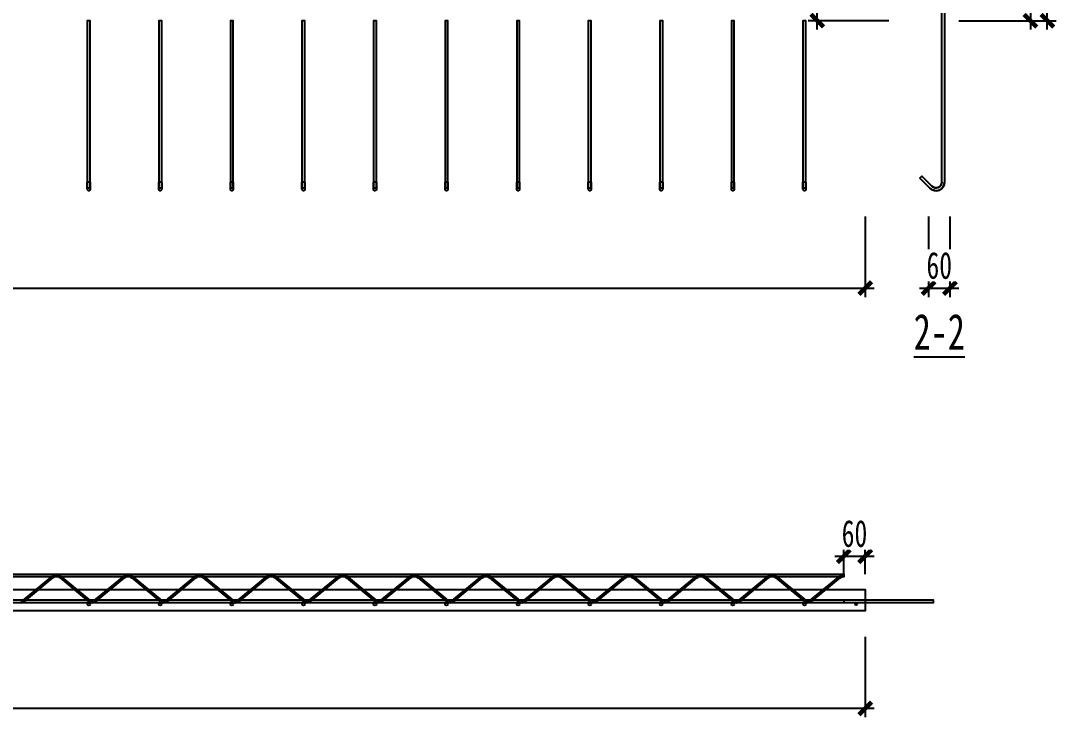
# Model space of a CAD drawing. Extents: x -524 to 129100, y -10500 to 1.
# Drawn here: x 73883 to 76776, y -5326 to -3380 of the extents above; entities that cross this region are included whole.
import ezdxf

# ---------------------------------------------------------------- set-up
doc = ezdxf.new("R2010")
doc.units = 0
doc.header["$LTSCALE"] = 250
doc.linetypes.add('BeePC_CENTER', pattern=[2, 1.25, -0.25, 0.25, -0.25])
doc.layers.get('0').update_dxf_attribs({"linetype": 'CONTINUOUS'})
doc.layers.get('Defpoints').update_dxf_attribs({"linetype": 'CONTINUOUS'})
for name, color, linetype in [('BeePC-CCBZ', 110, 'CONTINUOUS'), ('BeePC-GJ-LEVEL', 141, 'CONTINUOUS'), ('BeePC-GJ-Truss', 185, 'CONTINUOUS'), ('BeePC-TONG-ZT', 50, 'CONTINUOUS')]:
    doc.layers.add(name, color=color, linetype=linetype)
doc.styles.add('BeePC_Dim', font='simfang.ttf', dxfattribs={"width": 0.7})
doc.styles.add('BeePC_Text', font='simfang.ttf', dxfattribs={"width": 0.7})
doc.dimstyles.new('BeePC_DIM_25_25', dxfattribs={"dimtxt": 75, "dimasz": 25, "dimexe": 25, "dimexo": 0, "dimgap": 25, "dimtad": 1, "dimdec": 0, "dimzin": 0, "dimdsep": 46, "dimtxsty": 'BeePC_Dim', "dimblk": 'ARCHTICK', "dimcen": 0, "dimdle": 25, "dimclrt": 7, "dimadec": 0, "dimazin": 0, "dimtfac": 1, "dimtdec": 0, "dimtix": 1, "dimtmove": 2, "dimatfit": 3, "dimfxl": 250, "dimfxlon": 1, "dimtfill": 1, "dimtolj": 1, "dimtzin": 0, "dimarcsym": 0})

# ---------------------------------------------------------------- blocks, each defined once
blk = doc.blocks.new('_ArchTick')
at = {"color": 0, "linetype": 'ByBlock', "const_width": 0.5}
blk.add_lwpolyline([(-0.71, -0.71), (0.71, 0.71)], dxfattribs=at)
blk = doc.blocks.new('*D152')
at = {"layer": 'BeePC-CCBZ', "color": 0, "lineweight": -2, "transparency": 16777216}
for p, q in [((68722.8, -3926.6), (68722.8, -4151.6)), ((76242.4, -3926.6), (76242.4, -4151.6)), ((68697.8, -4126.6), (76267.4, -4126.6))]:
    blk.add_line(p, q, dxfattribs=at)
at = {"layer": 'Defpoints', "color": 0, "transparency": 16777216}
for p in [(68722.8, -2179.6), (76242.4, -2179.6), (76242.4, -4126.6)]:
    blk.add_point(p, dxfattribs=at)
at = {"layer": 'BeePC-CCBZ', "color": 0, "lineweight": -2, "transparency": 16777216, "xscale": 25, "yscale": 25, "zscale": 25, "rotation": 180}
blk.add_blockref('_ArchTick', (68722.8, -4126.6), dxfattribs=at)
at = {"layer": 'BeePC-CCBZ', "color": 0, "lineweight": -2, "transparency": 16777216, "xscale": 25, "yscale": 25, "zscale": 25}
blk.add_blockref('_ArchTick', (76242.4, -4126.6), dxfattribs=at)
at = {"layer": 'BeePC-CCBZ', "color": 7, "linetype": 'BeePC_CENTER', "transparency": 16777216, "insert": (72482.6, -4063.7), "char_height": 75, "attachment_point": 5, "style": 'BeePC_Dim', "bg_fill": 3, "box_fill_scale": 1.1, "bg_fill_color": 256, "bg_fill_true_color": 13158600, "bg_fill_transparency": 0}
blk.add_mtext('\\A1;7520', dxfattribs=at)
blk = doc.blocks.new('*D156')
at = {"layer": 'BeePC-CCBZ', "color": 0, "lineweight": -2, "transparency": 16777216}
for p, q in [((76704.4, -3054.6), (76704.4, -3404.6)), ((76504.4, -3079.6), (76729.4, -3079.6)), ((76504.4, -3379.6), (76729.4, -3379.6))]:
    blk.add_line(p, q, dxfattribs=at)
at = {"layer": 'Defpoints', "color": 0, "transparency": 16777216}
for p in [(70182.6, -3079.6), (72482.6, -3379.6), (76704.4, -3379.6)]:
    blk.add_point(p, dxfattribs=at)
at = {"layer": 'BeePC-CCBZ', "color": 0, "lineweight": -2, "transparency": 16777216, "xscale": 25, "yscale": 25, "zscale": 25}
for p, rotation in [((76704.4, -3079.6), 90), ((76704.4, -3379.6), 270)]:
    blk.add_blockref('_ArchTick', p, dxfattribs=dict(at, rotation=rotation))
at = {"layer": 'BeePC-CCBZ', "color": 7, "linetype": 'BeePC_CENTER', "transparency": 16777216, "insert": (76641.5, -3229.6), "char_height": 75, "attachment_point": 5, "rotation": 90, "style": 'BeePC_Dim', "bg_fill": 3, "box_fill_scale": 1.1, "bg_fill_color": 256, "bg_fill_true_color": 13158600, "bg_fill_transparency": 0}
blk.add_mtext('\\A1;300', dxfattribs=at)
blk = doc.blocks.new('*D158')
at = {"layer": 'BeePC-CCBZ', "color": 0, "lineweight": -2, "transparency": 16777216}
for p, q in [((76182.6, -4925.6), (76182.6, -4850.6)), ((76242.4, -4925.6), (76242.4, -4850.6)), ((76157.6, -4875.6), (76267.4, -4875.6))]:
    blk.add_line(p, q, dxfattribs=at)
at = {"layer": 'Defpoints', "color": 0, "transparency": 16777216}
for p in [(76242.4, -4875.6), (76182.6, -4929.6), (76242.4, -4998.6)]:
    blk.add_point(p, dxfattribs=at)
at = {"layer": 'BeePC-CCBZ', "color": 0, "lineweight": -2, "transparency": 16777216, "xscale": 25, "yscale": 25, "zscale": 25}
for p, rotation in [((76182.6, -4875.6), 359.9999999999974), ((76242.4, -4875.6), 179.9999999999974)]:
    blk.add_blockref('_ArchTick', p, dxfattribs=dict(at, rotation=rotation))
at = {"layer": 'BeePC-CCBZ', "color": 7, "linetype": 'BeePC_CENTER', "transparency": 16777216, "insert": (76212.5, -4812.7), "char_height": 75, "attachment_point": 5, "style": 'BeePC_Dim', "bg_fill": 3, "box_fill_scale": 1.1, "bg_fill_color": 256, "bg_fill_true_color": 13158600, "bg_fill_transparency": 0}
blk.add_mtext('\\A1;60', dxfattribs=at)
blk = doc.blocks.new('*D159')
at = {"layer": 'BeePC-CCBZ', "color": 0, "lineweight": -2, "transparency": 16777216}
for p, q in [((68722.8, -5100.6), (68722.8, -5325.6)), ((76242.4, -5100.6), (76242.4, -5325.6)), ((68697.8, -5300.6), (76267.4, -5300.6))]:
    blk.add_line(p, q, dxfattribs=at)
at = {"layer": 'Defpoints', "color": 0, "transparency": 16777216}
for p in [(68722.8, -4998.6), (76242.4, -4998.6), (76242.4, -5300.6)]:
    blk.add_point(p, dxfattribs=at)
at = {"layer": 'BeePC-CCBZ', "color": 0, "lineweight": -2, "transparency": 16777216, "xscale": 25, "yscale": 25, "zscale": 25, "rotation": 180}
blk.add_blockref('_ArchTick', (68722.8, -5300.6), dxfattribs=at)
at = {"layer": 'BeePC-CCBZ', "color": 0, "lineweight": -2, "transparency": 16777216, "xscale": 25, "yscale": 25, "zscale": 25}
blk.add_blockref('_ArchTick', (76242.4, -5300.6), dxfattribs=at)
at = {"layer": 'BeePC-CCBZ', "color": 7, "linetype": 'BeePC_CENTER', "transparency": 16777216, "insert": (72482.6, -5237.7), "char_height": 75, "attachment_point": 5, "style": 'BeePC_Dim', "bg_fill": 3, "box_fill_scale": 1.1, "bg_fill_color": 256, "bg_fill_true_color": 13158600, "bg_fill_transparency": 0}
blk.add_mtext('\\A1;7520', dxfattribs=at)
blk = doc.blocks.new('*D161')
at = {"layer": 'BeePC-CCBZ', "color": 0, "lineweight": -2, "transparency": 16777216}
for p, q in [((76108.4, -3404.6), (76108.4, -3054.6)), ((76308.4, -3079.6), (76083.4, -3079.6)), ((76308.4, -3379.6), (76083.4, -3379.6))]:
    blk.add_line(p, q, dxfattribs=at)
at = {"layer": 'Defpoints', "color": 0, "transparency": 16777216}
for p in [(76108.4, -3079.6), (76380.4, -3079.6), (76449.4, -3379.6)]:
    blk.add_point(p, dxfattribs=at)
at = {"layer": 'BeePC-CCBZ', "color": 0, "lineweight": -2, "transparency": 16777216, "xscale": 25, "yscale": 25, "zscale": 25}
for p, rotation in [((76108.4, -3079.6), 90), ((76108.4, -3379.6), 270)]:
    blk.add_blockref('_ArchTick', p, dxfattribs=dict(at, rotation=rotation))
at = {"layer": 'BeePC-CCBZ', "color": 7, "linetype": 'BeePC_CENTER', "transparency": 16777216, "insert": (76045.5, -3229.6), "char_height": 75, "attachment_point": 5, "rotation": 90, "style": 'BeePC_Dim', "bg_fill": 3, "box_fill_scale": 1.1, "bg_fill_color": 256, "bg_fill_true_color": 13158600, "bg_fill_transparency": 0}
blk.add_mtext('\\A1;300', dxfattribs=at)
blk = doc.blocks.new('*D166')
at = {"layer": 'BeePC-CCBZ', "color": 0, "lineweight": -2, "transparency": 16777216}
for p, q in [((76419.4, -3926.6), (76419.4, -4151.6)), ((76479.4, -3926.6), (76479.4, -4151.6)), ((76394.4, -4126.6), (76504.4, -4126.6))]:
    blk.add_line(p, q, dxfattribs=at)
at = {"layer": 'Defpoints', "color": 0, "transparency": 16777216}
for p in [(76419.4, -2179.6), (76479.4, -2179.6), (76479.4, -4126.6)]:
    blk.add_point(p, dxfattribs=at)
at = {"layer": 'BeePC-CCBZ', "color": 0, "lineweight": -2, "transparency": 16777216, "xscale": 25, "yscale": 25, "zscale": 25}
blk.add_blockref('_ArchTick', (76419.4, -4126.6), dxfattribs=at)
at = {"layer": 'BeePC-CCBZ', "color": 0, "lineweight": -2, "transparency": 16777216, "xscale": 25, "yscale": 25, "zscale": 25, "rotation": 180}
blk.add_blockref('_ArchTick', (76479.4, -4126.6), dxfattribs=at)
at = {"layer": 'BeePC-CCBZ', "color": 7, "linetype": 'BeePC_CENTER', "transparency": 16777216, "insert": (76449.4, -4063.7), "char_height": 75, "attachment_point": 5, "style": 'BeePC_Dim', "bg_fill": 3, "box_fill_scale": 1.1, "bg_fill_color": 256, "bg_fill_true_color": 13158600, "bg_fill_transparency": 0}
blk.add_mtext('\\A1;60', dxfattribs=at)
blk = doc.blocks.new('*D167')
at = {"layer": 'BeePC-CCBZ', "color": 0, "lineweight": -2, "transparency": 16777216}
for p, q in [((76751.4, -3404.6), (76751.4, -954.6)), ((76551.4, -979.6), (76776.4, -979.6)), ((76551.4, -3379.6), (76776.4, -3379.6))]:
    blk.add_line(p, q, dxfattribs=at)
at = {"layer": 'Defpoints', "color": 0, "transparency": 16777216}
for p in [(76449.4, -979.6), (76751.4, -979.6), (76449.4, -3379.6)]:
    blk.add_point(p, dxfattribs=at)
at = {"layer": 'BeePC-CCBZ', "color": 0, "lineweight": -2, "transparency": 16777216, "xscale": 25, "yscale": 25, "zscale": 25}
for p, rotation in [((76751.4, -979.6), 90), ((76751.4, -3379.6), 270)]:
    blk.add_blockref('_ArchTick', p, dxfattribs=dict(at, rotation=rotation))
at = {"layer": 'BeePC-CCBZ', "color": 7, "linetype": 'BeePC_CENTER', "transparency": 16777216, "insert": (76688.5, -2179.6), "char_height": 75, "attachment_point": 5, "rotation": 90, "style": 'BeePC_Dim', "bg_fill": 3, "box_fill_scale": 1.1, "bg_fill_color": 256, "bg_fill_true_color": 13158600, "bg_fill_transparency": 0}
blk.add_mtext('\\A1;2400', dxfattribs=at)

msp = doc.modelspace()

# ---------------------------------------------------------------- linework, layer by layer
at = {"layer": 'BeePC-GJ-LEVEL'}
for points in [[(76456.4, -3830.6), (76456.4, -528.6, 0.668179), (76429.1, -517.3), (76400.8, -545.6), (76395.2, -539.9), (76423.5, -511.6, -0.668179), (76464.4, -528.6), (76464.4, -3830.6, -0.668179), (76423.5, -3847.6), (76395.2, -3819.3), (76400.8, -3813.6), (76429.1, -3841.9, 0.668179), (76456.4, -3830.6, -0.668179), (76429.1, -3841.9, 0.668179), (76456.4, -3830.6)], [(76423.5, -3847.6, 0.668179), (76464.4, -3830.6, -0.668179), (76423.5, -3847.6)]]:
    msp.add_lwpolyline(points, format="xyb", dxfattribs=at)
for points in [[(74076.6, -3844.8), (74076.6, -3379.6), (74068.6, -3379.6), (74068.6, -3844.8)], [(74276.6, -3844.8), (74276.6, -3379.6), (74268.6, -3379.6), (74268.6, -3844.8)], [(74476.6, -3844.8), (74476.6, -3379.6), (74468.6, -3379.6), (74468.6, -3844.8)], [(74676.6, -3844.8), (74676.6, -3379.6), (74668.6, -3379.6), (74668.6, -3844.8)], [(74876.6, -3844.8), (74876.6, -3379.6), (74868.6, -3379.6), (74868.6, -3844.8)], [(75076.6, -3844.8), (75076.6, -3379.6), (75068.6, -3379.6), (75068.6, -3844.8)], [(75276.6, -3844.8), (75276.6, -3379.6), (75268.6, -3379.6), (75268.6, -3844.8)], [(75476.6, -3844.8), (75476.6, -3379.6), (75468.6, -3379.6), (75468.6, -3844.8)], [(75676.6, -3844.8), (75676.6, -3379.6), (75668.6, -3379.6), (75668.6, -3844.8)], [(75876.6, -3844.8), (75876.6, -3379.6), (75868.6, -3379.6), (75868.6, -3844.8)], [(76076.6, -3844.8), (76076.6, -3379.6), (76068.6, -3379.6), (76068.6, -3844.8)], [(74068.6, -3850.6), (74068.6, -3830.6)], [(74076.6, -3830.6), (74068.6, -3830.6)], [(74076.6, -3830.6), (74076.6, -3850.6)], [(74268.6, -3850.6), (74268.6, -3830.6)], [(74276.6, -3830.6), (74268.6, -3830.6)], [(74276.6, -3830.6), (74276.6, -3850.6)], [(74468.6, -3850.6), (74468.6, -3830.6)], [(74476.6, -3830.6), (74468.6, -3830.6)], [(74476.6, -3830.6), (74476.6, -3850.6)], [(74668.6, -3850.6), (74668.6, -3830.6)], [(74676.6, -3830.6), (74668.6, -3830.6)], [(74676.6, -3830.6), (74676.6, -3850.6)], [(74868.6, -3850.6), (74868.6, -3830.6)], [(74876.6, -3830.6), (74868.6, -3830.6)], [(74876.6, -3830.6), (74876.6, -3850.6)], [(75068.6, -3850.6), (75068.6, -3830.6)], [(75076.6, -3830.6), (75068.6, -3830.6)], [(75076.6, -3830.6), (75076.6, -3850.6)], [(75268.6, -3850.6), (75268.6, -3830.6)], [(75276.6, -3830.6), (75268.6, -3830.6)], [(75276.6, -3830.6), (75276.6, -3850.6)], [(75468.6, -3850.6), (75468.6, -3830.6)], [(75476.6, -3830.6), (75468.6, -3830.6)], [(75476.6, -3830.6), (75476.6, -3850.6)], [(75668.6, -3850.6), (75668.6, -3830.6)], [(75676.6, -3830.6), (75668.6, -3830.6)], [(75676.6, -3830.6), (75676.6, -3850.6)], [(75868.6, -3850.6), (75868.6, -3830.6)], [(75876.6, -3830.6), (75868.6, -3830.6)], [(75876.6, -3830.6), (75876.6, -3850.6)], [(76068.6, -3850.6), (76068.6, -3830.6)], [(76076.6, -3830.6), (76068.6, -3830.6)], [(76076.6, -3830.6), (76076.6, -3850.6)], [(68582.8, -4997.6), (76432.4, -4997.6), (76432.4, -5005.6), (68582.8, -5005.6), (68582.8, -4997.6)]]:
    msp.add_lwpolyline(points, dxfattribs=at)
for centre, radius in [((74072.6, -3850.6), 4), ((74272.6, -3850.6), 4), ((74472.6, -3850.6), 4), ((74672.6, -3850.6), 4), ((74872.6, -3850.6), 4), ((75072.6, -3850.6), 4), ((75272.6, -3850.6), 4), ((75472.6, -3850.6), 4), ((75672.6, -3850.6), 4), ((75872.6, -3850.6), 4), ((76072.6, -3850.6), 4), ((74072.6, -5009.6), 4), ((74072.6, -5009.6), 4), ((74072.6, -5009.6), 4), ((74272.6, -5009.6), 4), ((74272.6, -5009.6), 4), ((74272.6, -5009.6), 4), ((74472.6, -5009.6), 4), ((74472.6, -5009.6), 4), ((74472.6, -5009.6), 4), ((74672.6, -5009.6), 4), ((74672.6, -5009.6), 4), ((74672.6, -5009.6), 4), ((74872.6, -5009.6), 4), ((74872.6, -5009.6), 4), ((74872.6, -5009.6), 4), ((75072.6, -5009.6), 4), ((75072.6, -5009.6), 4), ((75072.6, -5009.6), 4), ((75272.6, -5009.6), 4), ((75272.6, -5009.6), 4), ((75272.6, -5009.6), 4), ((75472.6, -5009.6), 4), ((75472.6, -5009.6), 4), ((75472.6, -5009.6), 4), ((75672.6, -5009.6), 4), ((75672.6, -5009.6), 4), ((75672.6, -5009.6), 4), ((75872.6, -5009.6), 4), ((75872.6, -5009.6), 4), ((75872.6, -5009.6), 4), ((76072.6, -5009.6), 4), ((76072.6, -5009.6), 4), ((76072.6, -5009.6), 4), ((76217.4, -5009.6), 3), ((76217.4, -5009.6), 3), ((76217.4, -5009.6), 3)]:
    msp.add_circle(centre, radius, dxfattribs=at)
at = {"layer": 'BeePC-GJ-Truss'}
for points in [[(68782.6, -4925.6), (76182.6, -4925.6), (76182.6, -4933.6), (68782.6, -4933.6), (68782.6, -4925.6)], [(73882.6, -5005.6), (73886, -5005.1), (73889.2, -5004), (73892.8, -5001.8), (73972.4, -4936.5)], [(73892.8, -4995.8), (73972.4, -4930.5)], [(73992.8, -4930.5), (74072.4, -4995.8)], [(73992.8, -4936.5), (74072.4, -5001.8), (74075.2, -5003.6), (74078.4, -5004.9), (74082.6, -5005.6)], [(74082.6, -5005.6), (74086, -5005.1), (74089.2, -5004), (74092.8, -5001.8), (74172.4, -4936.5)], [(74092.8, -4995.8), (74172.4, -4930.5)], [(74192.8, -4930.5), (74272.4, -4995.8)], [(74192.8, -4936.5), (74272.4, -5001.8), (74275.2, -5003.6), (74278.4, -5004.9), (74282.6, -5005.6)], [(74282.6, -5005.6), (74286, -5005.1), (74289.2, -5004), (74292.8, -5001.8), (74372.4, -4936.5)], [(74292.8, -4995.8), (74372.4, -4930.5)], [(74392.8, -4930.5), (74472.4, -4995.8)], [(74392.8, -4936.5), (74472.4, -5001.8), (74475.2, -5003.6), (74478.4, -5004.9), (74482.6, -5005.6)], [(74482.6, -5005.6), (74486, -5005.1), (74489.2, -5004), (74492.8, -5001.8), (74572.4, -4936.5)], [(74492.8, -4995.8), (74572.4, -4930.5)], [(74592.8, -4930.5), (74672.4, -4995.8)], [(74592.8, -4936.5), (74672.4, -5001.8), (74675.2, -5003.6), (74678.4, -5004.9), (74682.6, -5005.6)], [(74682.6, -5005.6), (74686, -5005.1), (74689.2, -5004), (74692.8, -5001.8), (74772.4, -4936.5)], [(74692.8, -4995.8), (74772.4, -4930.5)], [(74792.8, -4930.5), (74872.4, -4995.8)], [(74792.8, -4936.5), (74872.4, -5001.8), (74875.2, -5003.6), (74878.4, -5004.9), (74882.6, -5005.6)], [(74882.6, -5005.6), (74886, -5005.1), (74889.2, -5004), (74892.8, -5001.8), (74972.4, -4936.5)], [(74892.8, -4995.8), (74972.4, -4930.5)], [(74992.8, -4930.5), (75072.4, -4995.8)], [(74992.8, -4936.5), (75072.4, -5001.8), (75075.2, -5003.6), (75078.4, -5004.9), (75082.6, -5005.6)], [(75082.6, -5005.6), (75086, -5005.1), (75089.2, -5004), (75092.8, -5001.8), (75172.4, -4936.5)], [(75092.8, -4995.8), (75172.4, -4930.5)], [(75192.8, -4930.5), (75272.4, -4995.8)], [(75192.8, -4936.5), (75272.4, -5001.8), (75275.2, -5003.6), (75278.4, -5004.9), (75282.6, -5005.6)], [(75282.6, -5005.6), (75286, -5005.1), (75289.2, -5004), (75292.8, -5001.8), (75372.4, -4936.5)], [(75292.8, -4995.8), (75372.4, -4930.5)], [(75392.8, -4930.5), (75472.4, -4995.8)], [(75392.8, -4936.5), (75472.4, -5001.8), (75475.2, -5003.6), (75478.4, -5004.9), (75482.6, -5005.6)], [(75482.6, -5005.6), (75486, -5005.1), (75489.2, -5004), (75492.8, -5001.8), (75572.4, -4936.5)], [(75492.8, -4995.8), (75572.4, -4930.5)], [(75592.8, -4930.5), (75672.4, -4995.8)], [(75592.8, -4936.5), (75672.4, -5001.8), (75675.2, -5003.6), (75678.4, -5004.9), (75682.6, -5005.6)], [(75682.6, -5005.6), (75686, -5005.1), (75689.2, -5004), (75692.8, -5001.8), (75772.4, -4936.5)], [(75692.8, -4995.8), (75772.4, -4930.5)], [(75792.8, -4930.5), (75872.4, -4995.8)], [(75792.8, -4936.5), (75872.4, -5001.8), (75875.2, -5003.6), (75878.4, -5004.9), (75882.6, -5005.6)], [(75882.6, -5005.6), (75886, -5005.1), (75889.2, -5004), (75892.8, -5001.8), (75972.4, -4936.5)], [(75892.8, -4995.8), (75972.4, -4930.5)], [(75992.8, -4930.5), (76072.4, -4995.8)], [(75992.8, -4936.5), (76072.4, -5001.8), (76075.2, -5003.6), (76078.4, -5004.9), (76082.6, -5005.6)], [(76082.6, -5005.6), (76086, -5005.1), (76089.2, -5004), (76092.8, -5001.8), (76172.4, -4936.5)], [(76092.8, -4995.8), (76172.4, -4930.5), (76176, -4928.3), (76179.2, -4927.2), (76182.6, -4926.6)], [(76182.6, -4932.6), (76179.3, -4932.8), (76176.1, -4933.8), (76173.3, -4935.6), (76171.2, -4937.7)], [(68782.6, -4997.6), (76182.6, -4997.6), (76182.6, -5005.6), (68782.6, -5005.6), (68782.6, -4997.6)]]:
    msp.add_lwpolyline(points, dxfattribs=at)
for centre, major_axis, start_param, end_param in [((73983.8, -4943.8), (18, 0), 1.635672, 2.256488), ((73983.8, -4943.8), (18, 0), 1.635672, 2.256488), ((73981.4, -4944.1), (12, 0), 1.470144, 2.422017), ((73981.4, -4944.1), (12, 0), 1.470144, 2.422017), ((73981.4, -4943.8), (18, 0), 0.885104, 1.50592), ((73981.4, -4943.8), (18, 0), 0.885104, 1.50592), ((73983.8, -4944.1), (12, 0), 0.719576, 1.671449), ((73983.8, -4944.1), (12, 0), 0.719576, 1.671449), ((74183.8, -4943.8), (18, 0), 1.635672, 2.256488), ((74183.8, -4943.8), (18, 0), 1.635672, 2.256488), ((74181.4, -4944.1), (12, 0), 1.470144, 2.422017), ((74181.4, -4944.1), (12, 0), 1.470144, 2.422017), ((74181.4, -4943.8), (18, 0), 0.885104, 1.50592), ((74181.4, -4943.8), (18, 0), 0.885104, 1.50592), ((74183.8, -4944.1), (12, 0), 0.719576, 1.671449), ((74183.8, -4944.1), (12, 0), 0.719576, 1.671449), ((74383.8, -4943.8), (18, 0), 1.635672, 2.256488), ((74383.8, -4943.8), (18, 0), 1.635672, 2.256488), ((74381.4, -4944.1), (12, 0), 1.470144, 2.422017), ((74381.4, -4944.1), (12, 0), 1.470144, 2.422017), ((74381.4, -4943.8), (18, 0), 0.885104, 1.50592), ((74381.4, -4943.8), (18, 0), 0.885104, 1.50592), ((74383.8, -4944.1), (12, 0), 0.719576, 1.671449), ((74383.8, -4944.1), (12, 0), 0.719576, 1.671449), ((74583.8, -4943.8), (18, 0), 1.635672, 2.256488), ((74583.8, -4943.8), (18, 0), 1.635672, 2.256488), ((74581.4, -4944.1), (12, 0), 1.470144, 2.422017), ((74581.4, -4944.1), (12, 0), 1.470144, 2.422017), ((74581.4, -4943.8), (18, 0), 0.885104, 1.50592), ((74581.4, -4943.8), (18, 0), 0.885104, 1.50592), ((74583.8, -4944.1), (12, 0), 0.719576, 1.671449), ((74583.8, -4944.1), (12, 0), 0.719576, 1.671449), ((74783.8, -4943.8), (18, 0), 1.635672, 2.256488), ((74783.8, -4943.8), (18, 0), 1.635672, 2.256488), ((74781.4, -4944.1), (12, 0), 1.470144, 2.422017), ((74781.4, -4944.1), (12, 0), 1.470144, 2.422017), ((74781.4, -4943.8), (18, 0), 0.885104, 1.50592), ((74781.4, -4943.8), (18, 0), 0.885104, 1.50592), ((74783.8, -4944.1), (12, 0), 0.719576, 1.671449), ((74783.8, -4944.1), (12, 0), 0.719576, 1.671449), ((74983.8, -4943.8), (18, 0), 1.635672, 2.256488), ((74983.8, -4943.8), (18, 0), 1.635672, 2.256488), ((74981.4, -4944.1), (12, 0), 1.470144, 2.422017), ((74981.4, -4944.1), (12, 0), 1.470144, 2.422017), ((74981.4, -4943.8), (18, 0), 0.885104, 1.50592), ((74981.4, -4943.8), (18, 0), 0.885104, 1.50592), ((74983.8, -4944.1), (12, 0), 0.719576, 1.671449), ((74983.8, -4944.1), (12, 0), 0.719576, 1.671449), ((75183.8, -4943.8), (18, 0), 1.635672, 2.256488), ((75183.8, -4943.8), (18, 0), 1.635672, 2.256488), ((75181.4, -4944.1), (12, 0), 1.470144, 2.422017), ((75181.4, -4944.1), (12, 0), 1.470144, 2.422017), ((75181.4, -4943.8), (18, 0), 0.885104, 1.50592), ((75181.4, -4943.8), (18, 0), 0.885104, 1.50592), ((75183.8, -4944.1), (12, 0), 0.719576, 1.671449), ((75183.8, -4944.1), (12, 0), 0.719576, 1.671449), ((75383.8, -4943.8), (18, 0), 1.635672, 2.256488), ((75383.8, -4943.8), (18, 0), 1.635672, 2.256488), ((75381.4, -4944.1), (12, 0), 1.470144, 2.422017), ((75381.4, -4944.1), (12, 0), 1.470144, 2.422017), ((75381.4, -4943.8), (18, 0), 0.885104, 1.50592), ((75381.4, -4943.8), (18, 0), 0.885104, 1.50592), ((75383.8, -4944.1), (12, 0), 0.719576, 1.671449), ((75383.8, -4944.1), (12, 0), 0.719576, 1.671449), ((75583.8, -4943.8), (18, 0), 1.635672, 2.256488), ((75583.8, -4943.8), (18, 0), 1.635672, 2.256488), ((75581.4, -4944.1), (12, 0), 1.470144, 2.422017), ((75581.4, -4944.1), (12, 0), 1.470144, 2.422017), ((75581.4, -4943.8), (18, 0), 0.885104, 1.50592), ((75581.4, -4943.8), (18, 0), 0.885104, 1.50592), ((75583.8, -4944.1), (12, 0), 0.719576, 1.671449), ((75583.8, -4944.1), (12, 0), 0.719576, 1.671449), ((75783.8, -4943.8), (18, 0), 1.635672, 2.256488), ((75783.8, -4943.8), (18, 0), 1.635672, 2.256488), ((75781.4, -4944.1), (12, 0), 1.470144, 2.422017), ((75781.4, -4944.1), (12, 0), 1.470144, 2.422017), ((75781.4, -4943.8), (18, 0), 0.885104, 1.50592), ((75781.4, -4943.8), (18, 0), 0.885104, 1.50592), ((75783.8, -4944.1), (12, 0), 0.719576, 1.671449), ((75783.8, -4944.1), (12, 0), 0.719576, 1.671449), ((75983.8, -4943.8), (18, 0), 1.635672, 2.256488), ((75983.8, -4943.8), (18, 0), 1.635672, 2.256488), ((75981.4, -4944.1), (12, 0), 1.470144, 2.422017), ((75981.4, -4944.1), (12, 0), 1.470144, 2.422017), ((75981.4, -4943.8), (18, 0), 0.885104, 1.50592), ((75981.4, -4943.8), (18, 0), 0.885104, 1.50592), ((75983.8, -4944.1), (12, 0), 0.719576, 1.671449), ((75983.8, -4944.1), (12, 0), 0.719576, 1.671449), ((73883.8, -4988.2), (12, 0), 4.611737, 5.563609), ((73883.8, -4988.2), (12, 0), 4.611737, 5.563609), ((74081.4, -4988.2), (12, 0), 3.861169, 4.813041), ((74081.4, -4988.2), (12, 0), 3.861169, 4.813041), ((74083.8, -4988.2), (12, 0), 4.611737, 5.563609), ((74083.8, -4988.2), (12, 0), 4.611737, 5.563609), ((74281.4, -4988.2), (12, 0), 3.861169, 4.813041), ((74281.4, -4988.2), (12, 0), 3.861169, 4.813041), ((74283.8, -4988.2), (12, 0), 4.611737, 5.563609), ((74283.8, -4988.2), (12, 0), 4.611737, 5.563609), ((74481.4, -4988.2), (12, 0), 3.861169, 4.813041), ((74481.4, -4988.2), (12, 0), 3.861169, 4.813041), ((74483.8, -4988.2), (12, 0), 4.611737, 5.563609), ((74483.8, -4988.2), (12, 0), 4.611737, 5.563609), ((74681.4, -4988.2), (12, 0), 3.861169, 4.813041), ((74681.4, -4988.2), (12, 0), 3.861169, 4.813041), ((74683.8, -4988.2), (12, 0), 4.611737, 5.563609), ((74683.8, -4988.2), (12, 0), 4.611737, 5.563609), ((74881.4, -4988.2), (12, 0), 3.861169, 4.813041), ((74881.4, -4988.2), (12, 0), 3.861169, 4.813041), ((74883.8, -4988.2), (12, 0), 4.611737, 5.563609), ((74883.8, -4988.2), (12, 0), 4.611737, 5.563609), ((75081.4, -4988.2), (12, 0), 3.861169, 4.813041), ((75081.4, -4988.2), (12, 0), 3.861169, 4.813041), ((75083.8, -4988.2), (12, 0), 4.611737, 5.563609), ((75083.8, -4988.2), (12, 0), 4.611737, 5.563609), ((75281.4, -4988.2), (12, 0), 3.861169, 4.813041), ((75281.4, -4988.2), (12, 0), 3.861169, 4.813041), ((75283.8, -4988.2), (12, 0), 4.611737, 5.563609), ((75283.8, -4988.2), (12, 0), 4.611737, 5.563609), ((75481.4, -4988.2), (12, 0), 3.861169, 4.813041), ((75481.4, -4988.2), (12, 0), 3.861169, 4.813041), ((75483.8, -4988.2), (12, 0), 4.611737, 5.563609), ((75483.8, -4988.2), (12, 0), 4.611737, 5.563609), ((75681.4, -4988.2), (12, 0), 3.861169, 4.813041), ((75681.4, -4988.2), (12, 0), 3.861169, 4.813041), ((75683.8, -4988.2), (12, 0), 4.611737, 5.563609), ((75683.8, -4988.2), (12, 0), 4.611737, 5.563609), ((75881.4, -4988.2), (12, 0), 3.861169, 4.813041), ((75881.4, -4988.2), (12, 0), 3.861169, 4.813041), ((75883.8, -4988.2), (12, 0), 4.611737, 5.563609), ((75883.8, -4988.2), (12, 0), 4.611737, 5.563609), ((76081.4, -4988.2), (12, 0), 3.861169, 4.813041), ((76081.4, -4988.2), (12, 0), 3.861169, 4.813041), ((76083.8, -4988.2), (12, 0), 4.611737, 5.563609), ((76083.8, -4988.2), (12, 0), 4.611737, 5.563609)]:
    msp.add_ellipse(centre, major_axis=major_axis, ratio=0.957465, start_param=start_param, end_param=end_param, dxfattribs=at)
at = {"layer": 'BeePC-TONG-ZT'}
msp.add_lwpolyline([(68722.8, -4968.6), (76242.4, -4968.6), (76242.4, -5028.6), (68722.8, -5028.6), (68722.8, -4968.6)], dxfattribs=at)

# ---------------------------------------------------------------- texts
at = {"insert": (76449.4, -4248.6), "char_height": 100, "attachment_point": 5, "style": 'BeePC_Text'}
msp.add_mtext('\\L2-2\\o', dxfattribs=at)

# ---------------------------------------------------------------- next in the draw order: dimensions: what is measured, and where the dimension line sits
at = {"layer": 'BeePC-CCBZ'}
for base, p1, p2, angle, override, picture, middle in [((76242.4, -4126.6), (68722.8, -2179.6), (76242.4, -2179.6), 0, {"dimfxl": 200}, '*D152', (72482.6, -4063.7)), ((76242.4, -4875.6), (76182.6, -4929.6), (76242.4, -4998.6), 180, {"dimfxl": 50}, '*D158', (76212.5, -4812.7))]:
    dim = msp.add_linear_dim(base=base, p1=p1, p2=p2, angle=angle, dimstyle='BeePC_DIM_25_25', override=override, dxfattribs=at)
    dim.commit()
    dim.dimension.update_dxf_attribs({"geometry": picture, "text_midpoint": middle})

# ---------------------------------------------------------------- next in the draw order: dimensions: what is measured, and where the dimension line sits
for base, p1, p2, angle, picture, middle in [((76704.4, -3379.6), (70182.6, -3079.6), (72482.6, -3379.6), 90, '*D156', (76641.5, -3229.6)), ((76242.4, -5300.6), (68722.8, -4998.6), (76242.4, -4998.6), 0, '*D159', (72482.6, -5237.7))]:
    dim = msp.add_linear_dim(base=base, p1=p1, p2=p2, angle=angle, dimstyle='BeePC_DIM_25_25', override={"dimfxl": 200}, dxfattribs=at)
    dim.commit()
    dim.dimension.update_dxf_attribs({"geometry": picture, "text_midpoint": middle})

# ---------------------------------------------------------------- next in the draw order: dimensions: what is measured, and where the dimension line sits
dim = msp.add_linear_dim(base=(76108.4, -3079.6), p1=(76449.4, -3379.6), p2=(76380.4, -3079.6), angle=90, dimstyle='BeePC_DIM_25_25', override={"dimfxl": 200}, dxfattribs=at)
dim.commit()
dim.dimension.update_dxf_attribs({"geometry": '*D161', "text_midpoint": (76045.5, -3229.6)})

# ---------------------------------------------------------------- next in the draw order: dimensions: what is measured, and where the dimension line sits
dim = msp.add_linear_dim(base=(76479.4, -4126.6), p1=(76419.4, -2179.6), p2=(76479.4, -2179.6), angle=0, dimstyle='BeePC_DIM_25_25', override={"dimfxl": 200}, dxfattribs=at)
dim.commit()
dim.dimension.update_dxf_attribs({"geometry": '*D166', "text_midpoint": (76449.4, -4063.7)})

# ---------------------------------------------------------------- next in the draw order: dimensions: what is measured, and where the dimension line sits
dim = msp.add_linear_dim(base=(76751.4, -979.6), p1=(76449.4, -3379.6), p2=(76449.4, -979.6), angle=90, dimstyle='BeePC_DIM_25_25', override={"dimfxl": 200}, dxfattribs=at)
dim.commit()
dim.dimension.update_dxf_attribs({"geometry": '*D167', "text_midpoint": (76688.5, -2179.6)})

doc.saveas('drawing.dxf')
